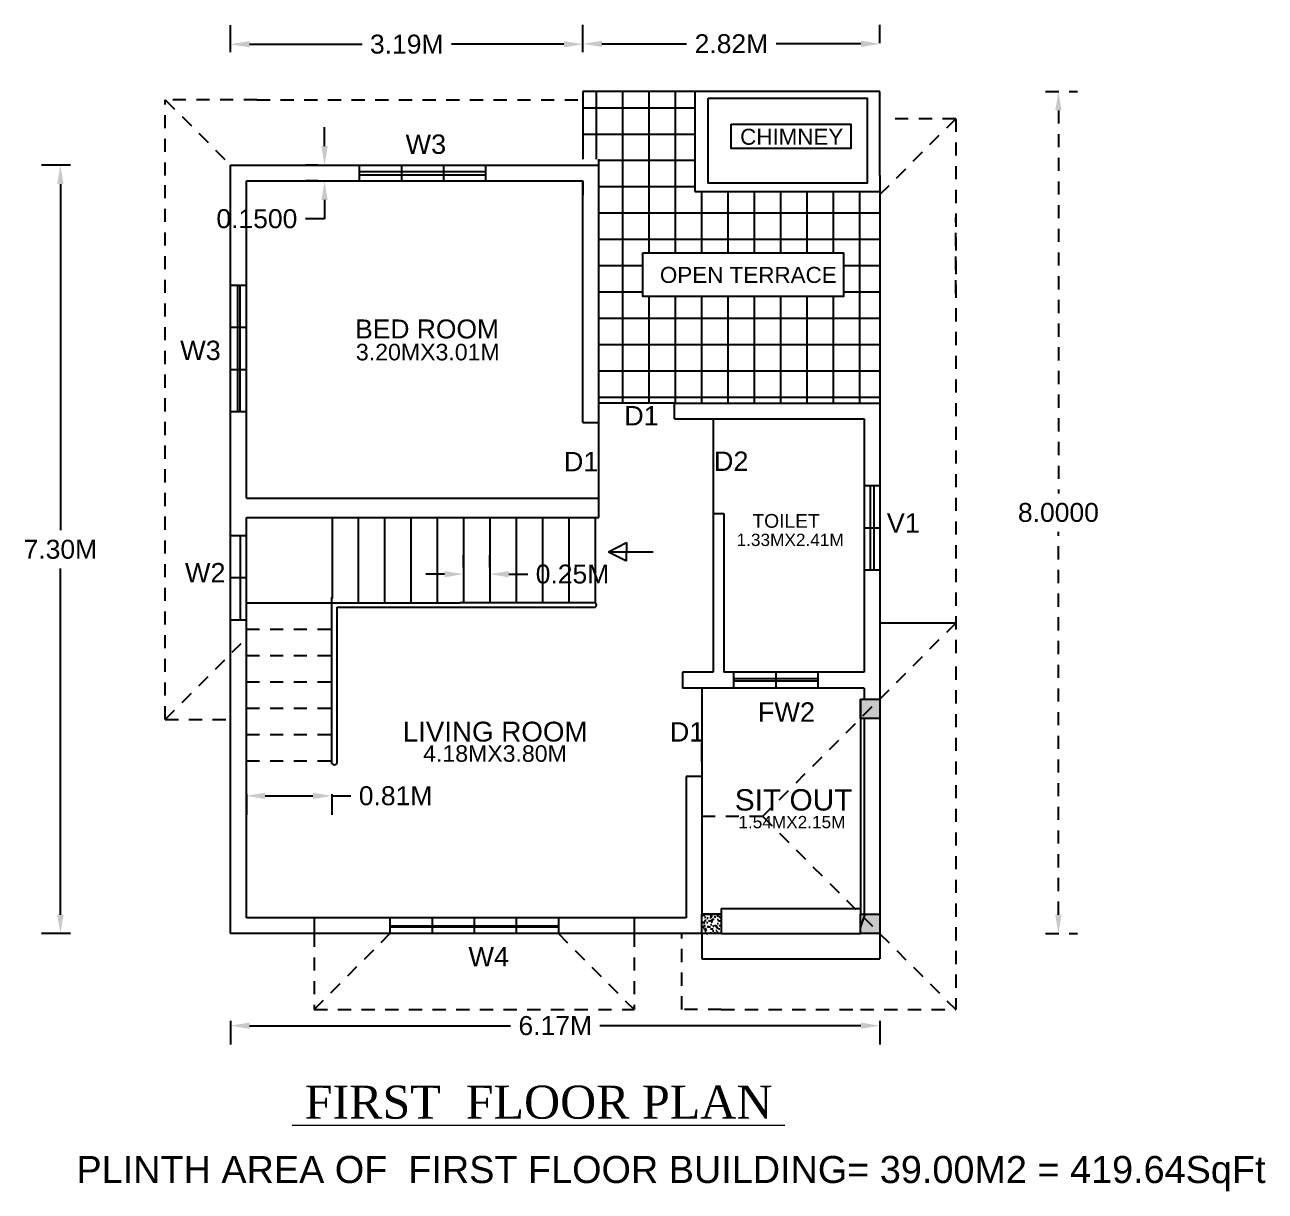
# Model space of a CAD drawing. Header units: inches. Extents: x -1.4 to 25.3, y -2.3 to 19.7.
# Drawn here: x 13.54 to 25.33, y -2.35 to 8.73 of the extents above; entities that cross this region are included whole.
import ezdxf
from ezdxf.enums import TextEntityAlignment as Align

# ---------------------------------------------------------------- set-up
doc = ezdxf.new("R2010")
doc.units = ezdxf.units.IN
doc.header["$MEASUREMENT"] = 0
doc.linetypes.add('HIDDEN2', pattern=[0.1875, 0.125, -0.0625])
doc.styles.get("Standard").update_dxf_attribs({"font": 'ARIAL.TTF'})
doc.styles.add('style1', font='TIMES.TTF')
doc.dimstyles.get("Standard").update_dxf_attribs({"dimtxt": 0.18, "dimasz": 0.18, "dimexe": 0.18, "dimexo": 0.0625, "dimgap": 0.09, "dimtad": 0, "dimtih": 1, "dimtoh": 1, "dimdec": 4, "dimzin": 0, "dimdsep": 46, "dimtxsty": 'Standard', "dimcen": 0.09, "dimadec": 0, "dimazin": 0, "dimtfac": 1, "dimtdec": 4, "dimtofl": 0, "dimtmove": 0, "dimatfit": 3, "dimfxl": 1, "dimtolj": 1, "dimtzin": 0, "dimarcsym": 0})

# ---------------------------------------------------------------- blocks, each defined once
blk = doc.blocks.new('*D30')
at = {"color": 0, "linetype": 'HIDDEN2', "lineweight": -2}
for p, q in [((23.241, 8.1), (23.543, 8.1)), ((23.363, 7.92), (23.363, 4.282)), ((23.363, 0.28), (23.363, 3.918)), ((23.241, 0.1), (23.543, 0.1))]:
    blk.add_line(p, q, dxfattribs=at)
at = {"color": 0, "linetype": 'HIDDEN2'}
for points in [[(23.333, 7.92), (23.393, 7.92), (23.363, 8.1)], [(23.333, 0.28), (23.393, 0.28), (23.363, 0.1)]]:
    blk.add_solid(points, dxfattribs=at)
at = {"layer": 'Defpoints', "color": 0, "linetype": 'HIDDEN2'}
for p in [(23.178, 8.1), (23.178, 0.1), (23.363, 0.1)]:
    blk.add_point(p, dxfattribs=at)
at = {"color": 0, "linetype": 'HIDDEN2', "insert": (23.363, 4.1), "char_height": 0.18, "attachment_point": 5}
blk.add_mtext('\\A1;8.0000', dxfattribs=at)
blk = doc.blocks.new('*D37')
at = {"color": 0, "lineweight": -2}
for p, q in [((16.39, 7.58), (16.39, 7.76)), ((16.327, 7.4), (16.21, 7.4)), ((16.327, 7.25), (16.21, 7.25)), ((16.39, 7.07), (16.39, 6.89)), ((16.39, 6.89), (16.21, 6.89))]:
    blk.add_line(p, q, dxfattribs=at)
at = {"color": 0}
for points in [[(16.36, 7.58), (16.42, 7.58), (16.39, 7.4)], [(16.36, 7.07), (16.42, 7.07), (16.39, 7.25)]]:
    blk.add_solid(points, dxfattribs=at)
at = {"layer": 'Defpoints', "color": 0}
for p in [(16.39, 7.4), (16.39, 7.25), (16.39, 7.25)]:
    blk.add_point(p, dxfattribs=at)
at = {"color": 0, "insert": (15.747, 6.89), "char_height": 0.18, "attachment_point": 5}
blk.add_mtext('\\A1;0.1500', dxfattribs=at)
blk = doc.blocks.new('*D31')
at = {"color": 0, "lineweight": -2}
for p, q in [((18.845, 8.559), (18.845, 8.732)), ((21.667, 8.559), (21.667, 8.732)), ((19.025, 8.552), (19.83, 8.552)), ((21.487, 8.552), (20.682, 8.552))]:
    blk.add_line(p, q, dxfattribs=at)
at = {"color": 0}
for points in [[(19.025, 8.582), (19.025, 8.522), (18.845, 8.552)], [(21.487, 8.582), (21.487, 8.522), (21.667, 8.552)]]:
    blk.add_solid(points, dxfattribs=at)
at = {"layer": 'Defpoints', "color": 0}
for p in [(18.845, 8.496), (21.667, 8.552), (21.667, 8.496)]:
    blk.add_point(p, dxfattribs=at)
at = {"color": 0, "insert": (20.256, 8.552), "char_height": 0.18, "attachment_point": 5}
blk.add_mtext('\\A1;2.82M', dxfattribs=at)
blk = doc.blocks.new('*D32')
at = {"color": 0, "lineweight": -2}
for p, q in [((15.497, 8.474), (15.497, 8.728)), ((18.845, 8.474), (18.845, 8.728)), ((15.677, 8.548), (16.746, 8.548)), ((18.665, 8.548), (17.596, 8.548))]:
    blk.add_line(p, q, dxfattribs=at)
at = {"color": 0}
for points in [[(15.677, 8.578), (15.677, 8.518), (15.497, 8.548)], [(18.665, 8.578), (18.665, 8.518), (18.845, 8.548)]]:
    blk.add_solid(points, dxfattribs=at)
at = {"layer": 'Defpoints', "color": 0}
for p in [(15.497, 8.548), (15.497, 8.411), (18.845, 8.411)]:
    blk.add_point(p, dxfattribs=at)
at = {"color": 0, "insert": (17.171, 8.548), "char_height": 0.18, "attachment_point": 5}
blk.add_mtext('\\A1;3.19M', dxfattribs=at)
blk = doc.blocks.new('*D33')
at = {"color": 0, "lineweight": -2}
for p, q in [((13.976, 7.4), (13.7, 7.4)), ((13.88, 7.22), (13.88, 3.932)), ((13.88, 0.28), (13.88, 3.568)), ((13.976, 0.1), (13.7, 0.1))]:
    blk.add_line(p, q, dxfattribs=at)
at = {"color": 0}
for points in [[(13.85, 7.22), (13.91, 7.22), (13.88, 7.4)], [(13.85, 0.28), (13.91, 0.28), (13.88, 0.1)]]:
    blk.add_solid(points, dxfattribs=at)
at = {"layer": 'Defpoints', "color": 0}
for p in [(14.039, 7.4), (13.88, 0.1), (14.039, 0.1)]:
    blk.add_point(p, dxfattribs=at)
at = {"color": 0, "insert": (13.88, 3.75), "char_height": 0.18, "attachment_point": 5}
blk.add_mtext('\\A1;7.30M', dxfattribs=at)
blk = doc.blocks.new('*D34')
at = {"color": 0, "lineweight": -2}
for p, q in [((15.497, -0.727), (15.497, -0.954)), ((15.677, -0.774), (18.157, -0.774)), ((21.487, -0.774), (19.007, -0.774)), ((21.667, -0.727), (21.667, -0.954))]:
    blk.add_line(p, q, dxfattribs=at)
at = {"color": 0}
for points in [[(15.677, -0.744), (15.677, -0.804), (15.497, -0.774)], [(21.487, -0.744), (21.487, -0.804), (21.667, -0.774)]]:
    blk.add_solid(points, dxfattribs=at)
at = {"layer": 'Defpoints', "color": 0}
for p in [(15.497, -0.665), (21.667, -0.665), (21.667, -0.774)]:
    blk.add_point(p, dxfattribs=at)
at = {"color": 0, "insert": (18.582, -0.774), "char_height": 0.18, "attachment_point": 5}
blk.add_mtext('\\A1;6.17M', dxfattribs=at)
blk = doc.blocks.new('*D35')
at = {"color": 0, "lineweight": -2}
for p, q in [((17.711, 3.578), (17.711, 3.695)), ((17.961, 3.578), (17.961, 3.695)), ((17.531, 3.515), (17.351, 3.515)), ((18.141, 3.515), (18.321, 3.515))]:
    blk.add_line(p, q, dxfattribs=at)
at = {"color": 0}
for points in [[(17.531, 3.545), (17.531, 3.485), (17.711, 3.515)], [(18.141, 3.545), (18.141, 3.485), (17.961, 3.515)]]:
    blk.add_solid(points, dxfattribs=at)
at = {"layer": 'Defpoints', "color": 0}
for p in [(17.711, 3.515), (17.961, 3.515), (17.961, 3.515)]:
    blk.add_point(p, dxfattribs=at)
at = {"color": 0, "insert": (18.746, 3.515), "char_height": 0.18, "attachment_point": 5}
blk.add_mtext('\\A1;0.25M', dxfattribs=at)
blk = doc.blocks.new('*D36')
at = {"color": 0, "lineweight": -2}
for p, q in [((15.647, 1.426), (15.647, 1.229)), ((16.46, 1.426), (16.46, 1.229)), ((15.827, 1.409), (16.28, 1.409)), ((16.46, 1.409), (16.64, 1.409))]:
    blk.add_line(p, q, dxfattribs=at)
at = {"color": 0}
for points in [[(15.827, 1.439), (15.827, 1.379), (15.647, 1.409)], [(16.28, 1.439), (16.28, 1.379), (16.46, 1.409)]]:
    blk.add_solid(points, dxfattribs=at)
at = {"layer": 'Defpoints', "color": 0}
for p in [(15.647, 1.488), (16.46, 1.488), (16.46, 1.409)]:
    blk.add_point(p, dxfattribs=at)
at = {"color": 0, "insert": (17.065, 1.409), "char_height": 0.18, "attachment_point": 5}
blk.add_mtext('\\A1;0.81M', dxfattribs=at)

msp = doc.modelspace()

# ---------------------------------------------------------------- hatches: boundary and pattern name
h = msp.add_hatch()
h.set_pattern_fill('NET', color=256, scale=2, style=0)
h.set_pattern_definition([(0, (-55.02462, -15.05472), (0, 0.25), []), (90, (-55.02462, -15.05472), (-0.25, 2e-17), [])])
h.paths.add_polyline_path([(21.66689, 7.15), (19.90818, 7.15), (19.90818, 8.1), (18.99489, 8.1), (18.84489, 8.1), (18.84489, 7.456), (18.99489, 7.456), (18.99489, 5.14), (19.71489, 5.14), (21.66689, 5.14)])
h.paths.add_polyline_path([(19.41388, 6.15285), (19.41388, 6.56643), (21.32067, 6.56643), (21.32067, 6.15285)], flags=16)
h.paths.add_polyline_path([(19.53676, 6.23878), (21.29605, 6.23878), (21.29605, 6.47542), (19.53676, 6.47542)], flags=8)
h = msp.add_hatch()
h.set_pattern_fill('AR-CONC', color=256, scale=0.8, style=0)
h.set_pattern_definition([(50, (4.7925, -12.035), (5.7381, -0.502), [0.6, -6.6]), (355, (4.7925, -12.035), (-1.11, 6.0175), [0.48, -5.28]), (100.45, (5.2706, -12.077), (4.6281, 5.5155), [0.5099, -5.6091]), (46.184, (4.7925, -10.435), (8.538, -1.3242), [0.9, -9.9]), (96.636, (5.504, -10.545), (7.4773, 7.793), [0.765, -8.4137]), (351.184, (4.7925, -10.435), (7.4773, 7.793), [0.72, -7.92]), (21, (5.5925, -10.835), (4.7753, -3.221), [0.6, -6.6]), (326, (5.5925, -10.835), (1.9465, 5.8012), [0.48, -5.28]), (71.45, (5.9904, -11.1034), (6.7218, 2.5802), [0.5099, -5.6091]), (37.5, (4.7925, -12.035), (0.09728, 2.66315), [0, -5.216, 0, -5.36, 0, -5.3]), (7.5, (4.7925, -12.035), (2.10456, 3.1553), [0, -3.056, 0, -5.096, 0, -2.02]), (327.5, (3.0085, -12.035), (4.27058, -0.18044), [0, -2, 0, -6.24, 0, -8.28]), (317.5, (2.2085, -12.035), (4.6655, 0.80084), [0, -2.6, 0, -4.144, 0, -5.88])])
h.paths.add_polyline_path([(21.66689, 0.284), (21.48289, 0.284), (21.48289, 0.1), (21.66689, 0.1)])
h.paths.add_polyline_path([(20.15886, 0.284), (19.97486, 0.284), (19.97486, 0.1), (20.15886, 0.1)])
h.paths.add_polyline_path([(21.66689, 2.3288), (21.48289, 2.3288), (21.48289, 2.1448), (21.66689, 2.1448)])
h = msp.add_hatch()
h.set_pattern_fill('AR-CONC', color=256, scale=0.012, style=0)
h.set_pattern_definition([(50, (4.79247, -12.034975), (0.08607122, -0.00753026), [0.009, -0.099]), (355, (4.79247, -12.034975), (-0.01665016, 0.09026306), [0.0072, -0.0792]), (100.4514, (4.79964, -12.0356), (0.06942113, 0.08273275), [0.00764882, -0.08413705]), (46.1842, (4.79247, -12.01098), (0.12806893, -0.0198623), [0.0135, -0.1485]), (96.6356, (4.80314, -12.01263), (0.1121595, 0.11689414), [0.0114732, -0.12620556]), (351.1842, (4.79247, -12.01098), (0.1121594, 0.1168942), [0.0108, -0.1188]), (21, (4.80447, -12.016975), (0.07162885, -0.04831427), [0.009, -0.099]), (326, (4.80447, -12.016975), (0.02919784, 0.087018), [0.0072, -0.0792]), (71.4514, (4.81044, -12.021), (0.1008267, 0.03870366), [0.00764882, -0.08413705]), (37.5, (4.79247, -12.034975), (0.001459183, 0.039947262), [0, -0.07824, 0, -0.0804, 0, -0.0795]), (7.5, (4.79247, -12.034975), (0.031568344, 0.047329405), [0, -0.04584, 0, -0.07644, 0, -0.0303]), (327.5, (4.76571, -12.034975), (0.064058692, -0.002706585), [0, -0.03, 0, -0.0936, 0, -0.1242]), (317.5, (4.75371, -12.034975), (0.06998234, 0.0120126), [0, -0.039, 0, -0.06216, 0, -0.0882])])
h.paths.add_polyline_path([(21.66689, 2.3288), (21.48289, 2.3288), (21.48289, 2.1448), (21.66689, 2.1448)])
h.paths.add_polyline_path([(21.66689, 0.284), (21.48289, 0.284), (21.48289, 0.1), (21.66689, 0.1)])
h = msp.add_hatch()
h.set_pattern_fill('AR-CONC', color=256, scale=0.012, style=0)
h.set_pattern_definition([(50, (-43.417125, -15.05472), (0.08607122, -0.00753026), [0.009, -0.099]), (355, (-43.417125, -15.05472), (-0.01665016, 0.09026306), [0.0072, -0.0792]), (100.4514, (-43.40995, -15.05535), (0.06942113, 0.08273275), [0.00764882, -0.08413705]), (46.1842, (-43.41712, -15.03072), (0.12806893, -0.01986228), [0.0135, -0.1485]), (96.6356, (-43.40645, -15.03237), (0.11215952, 0.11689414), [0.01147323, -0.12620556]), (351.1842, (-43.41712, -15.03072), (0.11215943, 0.11689423), [0.0108, -0.1188]), (21, (-43.405125, -15.03672), (0.07162885, -0.04831427), [0.009, -0.099]), (326, (-43.405125, -15.03672), (0.02919784, 0.087018), [0.0072, -0.0792]), (71.4514, (-43.399156, -15.040745), (0.10082672, 0.03870366), [0.00764882, -0.08413705]), (37.5, (-43.417125, -15.05472), (0.001459183, 0.039947262), [0, -0.07824, 0, -0.0804, 0, -0.0795]), (7.5, (-43.417125, -15.05472), (0.031568344, 0.047329405), [0, -0.04584, 0, -0.07644, 0, -0.0303]), (327.5, (-43.443885, -15.05472), (0.064058692, -0.002706585), [0, -0.03, 0, -0.0936, 0, -0.1242]), (317.5, (-43.455885, -15.05472), (0.06998234, 0.0120126), [0, -0.039, 0, -0.06216, 0, -0.0882])])
h.paths.add_polyline_path([(20.15886, 0.284), (19.97486, 0.284), (19.97486, 0.1), (20.15886, 0.1)])

# ---------------------------------------------------------------- linework, layer by layer
at = {"linetype": 'HIDDEN2'}
for p, q in [((15.74689, 8.02), (14.87689, 8.02)), ((14.87689, 7.3), (14.87689, 8.02)), ((14.87689, 8.02), (15.49689, 7.4)), ((15.74689, 8.02), (18.84489, 8.02)), ((22.38689, 7.83999), (21.66689, 7.11999)), ((22.38689, 7.83999), (21.72289, 7.83999)), ((22.38689, 7.83999), (22.38689, 2.66637)), ((14.87689, 2.13578), (14.87689, 7.3)), ((22.38689, 6.18137), (22.38689, 6.90137)), ((15.64689, 2.992), (16.46002, 2.992)), ((20.55151, 1.21343), (22.38689, 3.0488)), ((14.87689, 2.13578), (15.59689, 2.85578)), ((15.64689, 2.742), (16.46002, 2.742)), ((22.38689, 2.63633), (22.38689, -0.62)), ((15.64689, 2.492), (16.46002, 2.492)), ((15.64689, 2.242), (16.46002, 2.242)), ((14.87689, 2.13578), (15.49689, 2.13578)), ((15.64689, 1.992), (16.46002, 1.992)), ((15.64689, 1.742), (16.46002, 1.742)), ((20.55151, 1.21343), (19.97486, 1.21343)), ((20.55346, 1.21343), (22.38689, -0.62)), ((16.29147, 0.1), (16.29147, -0.62)), ((16.29147, -0.62), (17.01147, 0.1)), ((18.61147, 0.1), (19.33147, -0.62)), ((19.33147, 0.1), (19.33147, -0.62)), ((19.78367, -0.62), (19.78367, 0.1)), ((16.29147, -0.62), (19.33147, -0.62)), ((20.15886, -0.62), (19.78367, -0.62)), ((20.15886, -0.62), (21.48289, -0.62)), ((21.48289, -0.62), (22.38689, -0.62))]:
    msp.add_line(p, q, dxfattribs=at)
for p, q in [((21.66689, 8.1), (18.84489, 8.1)), ((18.84489, 8.1), (18.84489, 7.456)), ((21.48289, 8.1), (18.99489, 8.1)), ((19.90818, 8.1), (19.90818, 7.15)), ((21.66689, 7.3), (21.66689, 8.1)), ((18.99489, 4.716), (18.99489, 7.456)), ((15.49689, 7.4), (18.99489, 7.4)), ((15.49689, 0.1), (15.49689, 7.4)), ((16.71988, 7.4), (16.71988, 7.25)), ((16.71988, 7.33966), (17.91988, 7.33966)), ((16.71988, 7.308), (17.91988, 7.308)), ((17.11988, 7.4), (17.11988, 7.25)), ((17.51988, 7.4), (17.51988, 7.25)), ((17.91988, 7.4), (17.91988, 7.25)), ((15.64689, 7.25), (18.84489, 7.25)), ((15.64689, 4.236), (15.64689, 7.25)), ((15.89689, 7.25), (18.81089, 7.25)), ((18.84489, 4.956), (18.84489, 7.25)), ((18.84489, 7.25), (18.84489, 7.116)), ((21.66689, 7.3), (21.66689, 0.1)), ((19.90818, 7.15), (21.66689, 7.15)), ((15.64689, 6.25645), (15.49689, 6.25645)), ((15.56348, 6.25645), (15.56348, 5.05645)), ((15.58549, 6.25645), (15.58549, 5.05645)), ((15.64689, 5.85645), (15.49689, 5.85645)), ((15.64689, 5.45645), (15.49689, 5.45645)), ((19.71489, 5.14), (18.99489, 5.14)), ((19.71489, 5.14), (21.66689, 5.14)), ((19.71489, 4.99), (19.71489, 5.14)), ((15.64689, 5.05645), (15.49689, 5.05645)), ((18.84489, 4.956), (18.99489, 4.956)), ((19.71489, 4.99), (21.51689, 4.99)), ((20.08266, 4.99), (20.08266, 2.58228)), ((20.08266, 4.99), (20.08266, 4.09)), ((21.51689, 4.99), (21.51689, 2.58228)), ((18.99489, 4.532), (18.99489, 4.716)), ((18.99489, 4.052), (18.99489, 4.532)), ((21.51689, 4.3559), (21.66689, 4.3559)), ((21.57489, 4.3559), (21.57489, 3.5559)), ((21.61062, 4.3559), (21.61062, 3.5559)), ((15.64689, 4.236), (18.81089, 4.236)), ((18.81089, 4.236), (18.99489, 4.236)), ((15.64689, 4.052), (17.71016, 4.052)), ((15.64689, 0.25), (15.64689, 4.052)), ((16.46089, 4.052), (16.46089, 3.282)), ((16.71089, 4.052), (16.71089, 3.242)), ((16.96089, 4.052), (16.96089, 3.242)), ((17.21089, 4.052), (17.21089, 3.242)), ((17.46089, 4.052), (17.46089, 3.242)), ((17.71089, 4.052), (18.99489, 4.052)), ((17.71089, 4.052), (17.71089, 3.242)), ((17.96089, 4.052), (17.96089, 3.242)), ((18.21089, 4.052), (18.21089, 3.242)), ((18.46089, 4.052), (18.46089, 3.242)), ((18.71089, 4.052), (18.71089, 3.242)), ((18.96089, 4.052), (18.96089, 3.242)), ((20.08266, 4.09), (20.18266, 4.09)), ((20.18266, 4.09), (20.18266, 2.58228)), ((21.51689, 3.9559), (21.66689, 3.9559)), ((15.64689, 3.8789), (15.49689, 3.8789)), ((15.58889, 3.8789), (15.58889, 3.0789)), ((19.0878, 3.72776), (19.25922, 3.8143)), ((19.25922, 3.8143), (19.25922, 3.72776)), ((19.0878, 3.72776), (19.51367, 3.72776)), ((19.0878, 3.72776), (19.25922, 3.64121)), ((19.25922, 3.64121), (19.25922, 3.72776)), ((21.51689, 3.5559), (21.66689, 3.5559)), ((15.64689, 3.4789), (15.49689, 3.4789)), ((15.64689, 3.242), (16.46002, 3.242)), ((16.46002, 1.71494), (16.46002, 3.292)), ((16.46089, 3.242), (17.67616, 3.242)), ((16.51002, 3.202), (17.67616, 3.202)), ((16.51002, 1.71494), (16.51002, 3.202)), ((16.71002, 3.202), (17.67616, 3.202)), ((18.96089, 3.242), (17.67689, 3.242)), ((17.67689, 3.202), (18.96089, 3.202)), ((15.64689, 3.0789), (15.49689, 3.0789)), ((22.38689, 3.0488), (21.66689, 3.0488)), ((19.79086, 2.58228), (19.79086, 2.43228)), ((20.08266, 2.58228), (19.79086, 2.58228)), ((21.51689, 2.58228), (20.18266, 2.58228)), ((20.27715, 2.58228), (20.27715, 2.43228)), ((20.27715, 2.52428), (21.07715, 2.52428)), ((20.27715, 2.50053), (21.07715, 2.50053)), ((20.67715, 2.58228), (20.67715, 2.43228)), ((21.07715, 2.58228), (21.07715, 2.43228)), ((19.97486, 2.43228), (19.79086, 2.43228)), ((21.51689, 2.43228), (19.97486, 2.43228)), ((19.97486, 2.43228), (19.97486, 0.284)), ((21.51689, 2.43228), (21.51689, 2.3288)), ((21.48289, 2.3288), (21.48289, 1.428)), ((21.51689, 2.1448), (21.51689, 0.284)), ((19.97486, 1.72745), (19.97486, 1.91145)), ((21.48289, 1.72745), (21.48289, 0.284)), ((19.97486, 1.59228), (19.82486, 1.59228)), ((19.82486, 1.59228), (19.82486, 0.25)), ((19.82486, 0.25), (15.64689, 0.25)), ((16.29147, 0.25), (16.29147, 0.1)), ((17.01147, 0.25), (17.01147, 0.1)), ((17.41147, 0.25), (17.41147, 0.1)), ((17.81147, 0.25), (17.81147, 0.1)), ((18.21147, 0.25), (18.21147, 0.1)), ((18.61147, 0.25), (18.61147, 0.1)), ((19.33147, 0.25), (19.33147, 0.1)), ((20.15886, 0.284), (19.97486, 0.284)), ((20.15886, 0.34), (21.48289, 0.34)), ((20.15886, 0.34), (20.15886, 0.284)), ((17.01147, 0.17539), (18.61147, 0.17539)), ((17.01147, 0.164), (18.61147, 0.164)), ((20.15886, 0.1), (15.49689, 0.1)), ((19.97486, 0.1), (19.97486, -0.14)), ((20.15886, 0.1), (21.48289, 0.1)), ((21.66689, 0.1), (21.48289, 0.1)), ((21.66689, 0.1), (21.66689, -0.14)), ((19.97486, -0.14), (21.66689, -0.14))]:
    msp.add_line(p, q)
for points in [[(20.03535, 8.03515), (21.54674, 8.03515), (21.54674, 7.22827), (20.03535, 7.22827)], [(20.25317, 7.78741), (21.38984, 7.78741), (21.38984, 7.55758), (20.25317, 7.55758)], [(19.41388, 6.56643), (21.32067, 6.56643), (21.32067, 6.15285), (19.41388, 6.15285)], [(21.48289, 2.3288), (21.66689, 2.3288), (21.66689, 2.1448), (21.48289, 2.1448)], [(19.97486, 0.284), (20.15886, 0.284), (20.15886, 0.1), (19.97486, 0.1)], [(21.48289, 0.284), (21.66689, 0.284), (21.66689, 0.1), (21.48289, 0.1)]]:
    msp.add_lwpolyline(points, close=True)
for centre, radius, start, end in [((18.95293, 3.222), 0.02152, 291.692225, 68.307775), ((16.48502, 1.74131), 0.03633, 226.523094, 313.476906)]:
    msp.add_arc(centre, radius, start, end)

# ---------------------------------------------------------------- texts
at = {"linetype": 'ByBlock', "lineweight": 18}
for s, p in [('W3', (17.15981, 7.50667)), ('W3', (15.01812, 5.54834)), ('D1', (19.23699, 4.92765)), ('D1', (18.66384, 4.49164)), ('D2', (20.08936, 4.49557)), ('V1', (21.73227, 3.90879)), ('W2', (15.06374, 3.43703)), ('FW2', (20.5077, 2.11319)), ('D1', (19.6704, 1.92443)), ('W4', (17.75733, -0.21071))]:
    msp.add_text(s, height=0.183908, dxfattribs=at).set_placement(p)
for s, height, p, p2 in [('CHIMNEY', 0.152075, (20.33891, 7.59314), (21.31858, 7.59314)), ('BED ROOM', 0.179632, (16.68115, 5.75393), (18.0475, 5.75393)), ('3.20MX3.01M', 0.1571043, (16.6881, 5.54546), (18.05446, 5.54546)), ('LIVING ROOM', 0.1885791, (17.13246, 1.92466), (18.88897, 1.92466)), ('4.18MX3.80M', 0.1569432, (17.32677, 1.73227), (18.69173, 1.73227))]:
    msp.add_text(s, height=height).set_placement(p, p2, align=Align.ALIGNED)
at = {"color": 1}
msp.add_text('OPEN TERRACE', height=0.1524535, dxfattribs=at).set_placement((19.5762, 6.28082), (21.25662, 6.28082), align=Align.ALIGNED)
for s, height, p, p2 in [('TOILET', 0.1307, (20.45568, 3.95538), (21.09483, 3.95538)), ('1.33MX2.41M', 0.1170358, (20.30505, 3.78206), (21.32292, 3.78206)), ('SIT OUT', 0.202885, (20.28792, 1.26938), (21.40586, 1.26938)), ('1.54MX2.15M', 0.1170358, (20.32208, 1.10129), (21.33995, 1.10129))]:
    msp.add_text(s, height=height, rotation=360).set_placement(p, p2, align=Align.ALIGNED)
at = {"linetype": 'ByBlock', "lineweight": 18, "style": 'style1'}
msp.add_text('%%U FIRST  FLOOR PLAN ', height=0.3142817, dxfattribs=at).set_placement((16.08306, -1.65727))
at = {"linetype": 'ByBlock', "lineweight": 18}
msp.add_text('PLINTH AREA OF  FIRST FLOOR BUILDING= 39.00M2 = 419.64SqFt', height=0.2571319, rotation=360, dxfattribs=at).set_placement((14.03276, -2.26841))

# ---------------------------------------------------------------- dimensions: what is measured, and where the dimension line sits
for base, p1, p2, text, picture, middle in [((15.49689, 8.54849), (18.84489, 8.41137), (15.49689, 8.41137), '3.19M', '*D32', (17.17089, 8.54849)), ((21.66689, 8.5525), (18.84489, 8.4965), (21.66689, 8.4965), '2.82M', '*D31', (20.25589, 8.5525)), ((17.96089, 3.51535), (17.71089, 3.51535), (17.96089, 3.51535), '0.25M', '*D35', (18.74559, 3.51535)), ((16.46002, 1.40858), (15.64689, 1.48843), (16.46002, 1.48843), '0.81M', '*D36', (17.06472, 1.40858)), ((21.66689, -0.77358), (15.49689, -0.66496), (21.66689, -0.66496), '6.17M', '*D34', (18.58189, -0.77358))]:
    dim = msp.add_linear_dim(base=base, p1=p1, p2=p2, text=text, dimstyle='Standard')
    dim.commit()
    dim.dimension.update_dxf_attribs({"geometry": picture, "text_midpoint": middle})
at = {"linetype": 'HIDDEN2'}
dim = msp.add_linear_dim(base=(23.36345, 0.1), p1=(23.17836, 8.1), p2=(23.17836, 0.1), angle=90, dimstyle='Standard', dxfattribs=at)
dim.commit()
dim.dimension.update_dxf_attribs({"geometry": '*D30', "text_midpoint": (23.36345, 4.1)})
dim = msp.add_linear_dim(base=(16.38993, 7.25), p1=(16.38993, 7.4), p2=(16.38993, 7.25), angle=90, dimstyle='Standard')
dim.commit()
dim.dimension.update_dxf_attribs({"geometry": '*D37', "text_midpoint": (15.74661, 6.89)})
dim = msp.add_linear_dim(base=(13.8802, 0.1), p1=(14.03884, 7.4), p2=(14.03884, 0.1), angle=90, text='7.30M', dimstyle='Standard')
dim.commit()
dim.dimension.update_dxf_attribs({"geometry": '*D33', "text_midpoint": (13.8802, 3.75)})

doc.saveas('drawing.dxf')
